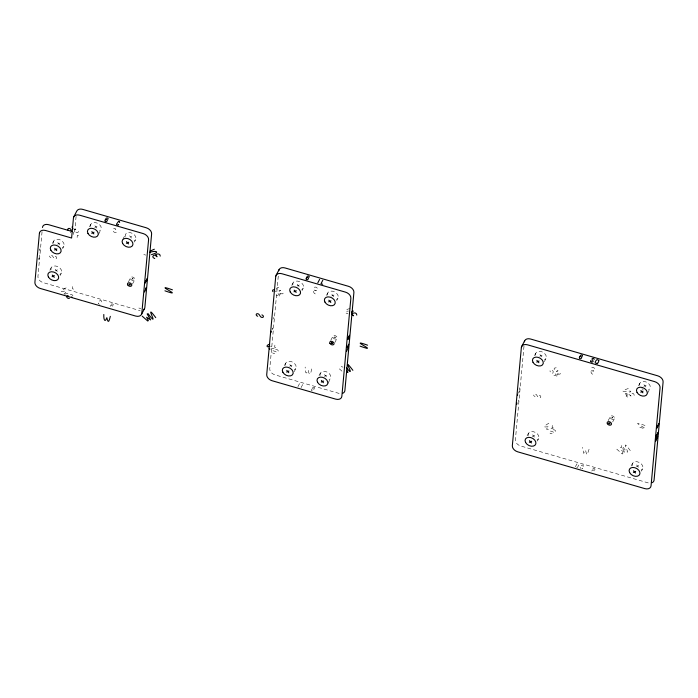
<?xml version="1.0" encoding="UTF-8"?>
<svg xmlns="http://www.w3.org/2000/svg" width="698" height="698" viewBox="0 0 698 698"><rect width="100%" height="100%" fill="white"/><g stroke="black" fill="none" stroke-linecap="round" stroke-linejoin="round"><path stroke-width="0.52" stroke-dasharray="3.49 2.62" d="M42.055 231.745L37.936 276.513A6.134 4.31 27.6 0 0 43.302 282.646L138.666 310.244A6.134 4.31 27.6 0 0 140.176 310.531M76.099 216.38L74.642 232.225L73.342 234.711M72.609 286.555L72.409 288.78L75.297 289.618M77.12 237.512L77.33 235.287L80.218 236.125M278.275 276.103L269.751 368.78A6.134 4.31 27.6 0 0 275.117 374.913L338.696 393.314A6.134 4.31 27.6 0 0 340.205 393.593M274.89 345.1L274.689 347.334L277.577 348.171M279.401 296.065L279.61 293.841L282.498 294.669M523.997 346.121L515.377 439.88A6.134 4.31 27.6 0 0 520.743 446.013L647.892 482.815A6.134 4.31 27.6 0 0 649.402 483.095M552.31 425.396L552.101 427.63L554.989 428.467M556.812 376.362L557.021 374.137L559.909 374.974M621.656 445.472L621.456 447.706L618.568 446.868M626.167 396.438L626.376 394.213L623.48 393.375M98.27 303.473L98.435 303.011L98.357 303.717M575.396 466.77L576.871 463.934L578.668 464.065A1.021 0.698 5.3 0 1 578.93 464.816L577.499 467.381L575.71 467.25M518.291 401.202L518.317 400.102M311.666 368.91C310.697 375.219 308.9 375.655 308.333 370.272C305.96 375.088 305.314 373.29 305.166 367.035M589.077 449.207L587.402 454.258L586.46 453.901L585.622 450.515L583.694 453.368L582.577 447.331M39.655 250.661L39.995 248.898L39.646 249.413M38.8 259.717L39.14 257.981L38.826 258.408M272.49 329.788L272.822 328.051L272.517 328.488M519.19 389.475L519.356 387.739M39.289 255.704L39.498 255.006M52.324 243.532L53.624 241.046M49.863 270.283L51.163 267.788M62.593 248.724L63.893 246.237M60.133 275.474L61.433 272.988M89.457 226.824L90.757 224.337M98.427 234.511L101.027 229.529M122.839 239.353L125.439 234.371M99.421 301.126L100.381 300.445A1.614 1.099 5.3 0 1 101.323 300.725L101.559 301.414L100.311 303.805A0.925 0.628 5.3 0 1 99.509 304.188M134.409 242.058L135.709 239.562M111.113 304.502L111.226 304.276A0.907 0.619 5.3 0 1 112.029 303.9A1.658 1.134 5.3 0 1 112.657 304.031A0.907 0.619 5.3 0 1 113.207 304.851L111.802 307.382M128.441 281.87L130.605 277.725M132.55 283.946L134.714 279.802M272.962 319.178L273.869 317.442M291.738 285.377L293.038 282.882M302.007 290.569L303.307 288.082M284.365 365.612L285.665 363.126M326.42 295.411L327.72 292.924M294.198 371.641L295.935 368.317M336.689 300.602L337.989 298.116M297.915 386.701L299.73 383.219M301.074 387.617L302.897 384.136M330.721 340.423L332.885 336.27M334.831 342.5L336.994 338.356M311.509 389.973L311.954 389.126A0.907 0.619 5.3 0 1 312.748 388.751A1.658 1.134 5.3 0 1 313.376 388.882A0.907 0.619 5.3 0 1 313.934 389.702M312.617 387.861L312.73 387.634A0.907 0.619 5.3 0 1 313.533 387.259A1.658 1.134 5.3 0 1 314.161 387.39A0.907 0.619 5.3 0 1 314.711 388.21L313.027 390.871M319.038 375.655L320.338 373.16M328.008 383.333L330.608 378.36M534.476 355.64L535.776 353.144M544.309 361.66L546.045 358.336M527.095 435.875L528.403 433.388M537.364 441.066L538.664 438.58M581.19 465.601L582.071 465.06A2.085 1.422 5.3 0 1 583.196 465.392C584.479 467.494 578.878 466.185 580.256 468.533M608.133 420.72L610.305 416.575M612.67 421.967L614.406 418.652M592.838 469.082L592.951 468.864A0.907 0.619 5.3 0 1 593.754 468.489A1.658 1.134 5.3 0 1 594.373 468.62A0.907 0.619 5.3 0 1 594.932 469.431L593.527 471.97M638.504 385.75L639.804 383.254M647.474 393.428L650.074 388.454M631.132 465.985L632.432 463.498M641.392 471.185L642.701 468.69M271.382 346.88L270.676 346.06M66.136 287.829C52.315 295.76 72.644 287.105 63.972 294.033M548.864 423.18C541.988 427.324 543.794 427.359 548.794 426.609C543.759 430.788 548.253 429.715 553.139 428.057M519.164 391.055L518.867 392.965L518.291 392.965M78.804 231.527C77.199 234.781 71.562 229.354 75.89 229.066L74.119 229.764M57.602 244.16L59.923 243.122M94.736 227.452L97.057 226.414M55.142 270.911L57.463 269.864M130.57 236.971L131.73 236.448M132.114 279.008L133.213 278.519M278.799 287.463C273.948 287.218 278.572 293.116 280.622 290.42C276.329 290.734 281.922 296.127 283.545 292.881M297.016 286.006L299.337 284.959M331.69 296.039L334.01 295.001M350.064 308.568C346.33 308.917 343.381 312.259 348.468 311.046M334.394 337.562L335.494 337.064M289.635 366.249L291.956 365.202M324.317 376.283L326.638 375.236M539.755 356.268L542.076 355.221M556.21 367.759C551.359 367.514 555.992 373.43 558.042 370.717C553.706 370.943 559.325 376.449 560.956 373.177M628.322 388.489C610.846 394.824 642.919 387.599 625.46 393.934M532.373 436.503L534.694 435.465M643.783 386.378L646.104 385.331M611.806 417.858L612.905 417.36M636.402 466.622L638.722 465.575M64.574 294.198L70.402 292.706M270.868 349L275.727 347.761M317.381 288.178C313.594 284.252 312.242 291.598 316.403 290.752C312.416 287.628 312.783 295.437 316.875 293.753M594.801 368.474C591.005 364.557 589.653 371.894 593.815 371.057C589.836 367.925 590.194 375.742 594.286 374.049M116.339 232.277C112.256 233.952 111.881 226.161 115.877 229.276L113.381 228.115M143.788 254.526L145.716 255.084M346.068 313.079L347.997 313.629M645.004 425.483C622.991 417.805 659.54 434.147 637.501 426.452M138.876 308.019L140.795 308.577M341.156 366.572L343.076 367.131M616.779 449.154L622.276 453.997L622.921 453.587L621.159 450.227L625.216 452.906L621.709 446.938M339.368 368.849L343.128 372.209M643.931 384.703L645.947 387.006M634.212 395.391C634.273 391.281 626.516 393.794 631.001 396.08C630.233 392.285 623.532 395.818 628.741 397.851M611.884 417.072L612.827 418.154M630.294 450.62C617.015 433.004 635.817 464.161 622.546 446.554M539.903 354.593L541.918 356.896M636.559 464.947L638.574 467.241M532.53 434.837L534.537 437.131M331.847 294.373L333.862 296.667M297.165 284.33L299.18 286.634M334.464 336.768L335.415 337.858M324.465 374.608L326.481 376.911M289.792 364.574L291.808 366.869M129.566 235.819L131.582 238.123M94.893 225.786L96.9 228.08M132.184 278.223L133.135 279.305M57.751 242.494L59.766 244.789M55.29 269.236L57.306 271.539M112.43 306.343A0.907 0.619 5.3 0 0 111.872 305.523A1.658 1.134 5.3 0 0 111.252 305.392A0.907 0.619 5.3 0 0 110.45 305.768L110.005 306.614A0.925 0.628 5.3 0 0 110.048 307.094M90.566 226.501A5.75 4.04 27.6 0 1 97.668 223.299A5.75 4.04 27.6 0 1 99.456 230.994M125.239 236.535A5.75 4.04 27.6 0 1 132.35 233.341A5.75 4.04 27.6 0 1 134.129 241.037M50.963 269.952A5.75 4.04 27.6 0 1 58.074 266.758A5.75 4.04 27.6 0 1 59.862 274.454M53.423 243.209A5.75 4.04 27.6 0 1 60.534 240.007A5.75 4.04 27.6 0 1 62.323 247.703M70.585 232.853A1.719 1.204 27.6 0 1 70.524 231.972M73.299 232.155A1.719 1.204 27.6 0 1 73.351 233.786M70.28 294.512A1.719 1.204 27.6 0 1 72.924 295.83M55.186 256.192A1.719 1.204 27.6 0 1 56.433 258.452A1.719 1.204 27.6 0 1 53.65 257.719L52.516 256.035A1.719 1.204 27.6 0 0 49.733 255.302A1.719 1.204 27.6 0 0 50.98 257.553M555.451 373.805A1.719 1.204 27.6 0 1 554.57 375.681A1.719 1.204 27.6 0 1 552.676 373.631L553.156 372.104A1.719 1.204 27.6 0 0 551.263 370.053A1.719 1.204 27.6 0 0 550.382 371.929M553.008 429.863A1.719 1.204 27.6 0 1 555.652 431.181A1.719 1.204 27.6 0 1 553.61 432.193L551.533 431.329A1.719 1.204 27.6 0 0 549.492 432.35A1.719 1.204 27.6 0 0 552.135 433.659M539.318 395.19A1.719 1.204 27.6 0 1 540.566 397.441A1.719 1.204 27.6 0 1 537.783 396.708L536.657 395.024A1.719 1.204 27.6 0 0 533.865 394.291A1.719 1.204 27.6 0 0 535.113 396.543M594.146 470.923A0.907 0.619 5.3 0 0 593.597 470.112A1.658 1.134 5.3 0 0 592.968 469.981A0.907 0.619 5.3 0 0 592.174 470.356L591.73 471.194A0.925 0.628 5.3 0 0 591.974 471.874A1.579 1.082 5.3 0 0 592.279 472.023M528.203 435.552A5.75 4.04 27.6 0 1 535.305 432.35A5.75 4.04 27.6 0 1 537.094 440.045M632.231 465.662A5.75 4.04 27.6 0 1 639.333 462.469A5.75 4.04 27.6 0 1 641.122 470.164M639.612 385.418A5.75 4.04 27.6 0 1 646.714 382.225A5.75 4.04 27.6 0 1 648.503 389.92M643.172 389.484A5.75 4.04 27.6 0 1 641.898 388.69M535.575 355.308A5.75 4.04 27.6 0 1 542.686 352.115A5.75 4.04 27.6 0 1 544.475 359.81M311.465 390.217A0.925 0.628 5.3 0 0 311.753 390.653A1.579 1.082 5.3 0 0 312.338 390.871M327.519 295.088A5.75 4.04 27.6 0 1 334.63 291.886A5.75 4.04 27.6 0 1 336.41 299.582M320.138 375.323A5.75 4.04 27.6 0 1 327.249 372.13A5.75 4.04 27.6 0 1 329.037 379.825M292.846 285.046A5.75 4.04 27.6 0 1 299.948 281.852A5.75 4.04 27.6 0 1 301.737 289.548M285.465 365.29A5.75 4.04 27.6 0 1 292.567 362.096A5.75 4.04 27.6 0 1 294.355 369.783M278.04 293.509A1.719 1.204 27.6 0 1 277.9 295.263A1.719 1.204 27.6 0 1 275.631 294.643M275.675 290.935A1.719 1.204 27.6 0 1 275.745 291.808M275.597 349.567A1.719 1.204 27.6 0 1 278.24 350.876A1.719 1.204 27.6 0 1 276.199 351.897L274.122 351.033A1.719 1.204 27.6 0 0 272.08 352.045A1.719 1.204 27.6 0 0 274.724 353.363M582.333 468.175L581.992 468.69L582.333 468.175M130.709 279.052A2.303 1.614 27.6 0 0 134.461 280.142A2.303 1.614 27.6 0 0 132.812 277.089A2.303 1.614 27.6 0 0 130.709 279.052M610.401 417.901A2.303 1.614 27.6 0 0 614.153 418.992A2.303 1.614 27.6 0 0 612.512 415.938A2.303 1.614 27.6 0 0 610.401 417.901M332.99 337.605A2.303 1.614 27.6 0 0 336.741 338.696A2.303 1.614 27.6 0 0 335.092 335.642A2.303 1.614 27.6 0 0 332.99 337.605"/><path stroke-width="1.05" d="M655.692 441.258C655.553 437.044 660.081 432.865 655.797 440.63M346.548 351.495L348.485 346.679M590.717 361.381L590.927 360.831L590.717 361.381A0.907 0.619 5.3 0 0 591.311 361.957A2.085 1.422 5.3 0 0 592.14 362.14C595.176 361.564 590.089 358.833 592.82 358.344A2.085 1.422 5.3 0 1 593.954 358.667L594.103 359.505M271.182 331.201L271.156 332.292M517.558 394.239L517.523 395.478M110.319 316.351C108.67 323.593 107.928 322.354 106.855 317.66C104.84 323.523 103.54 319.195 103.81 314.466M516.86 402.886L516.843 404.142M656.356 435.5L656.635 434.915L656.129 437.105L657.935 432.594L657.499 434.636M269.184 348.433L269.777 349.262M73.752 216.877L76.789 211.066A6.134 4.31 27.6 0 1 82.678 209.374L146.248 227.775A6.134 4.31 27.6 0 1 151.623 233.909L144.852 307.46A6.134 4.31 27.6 0 1 143.875 309.467M107.963 219.155L108.077 218.936A0.907 0.619 5.3 0 0 107.832 218.256A1.658 1.134 5.3 0 0 107.248 218.038A0.907 0.619 5.3 0 0 106.096 218.361L104.875 220.699L105.119 221.379A1.579 1.082 5.3 0 0 106.052 221.65A0.925 0.628 5.3 0 0 106.855 221.266L107.3 220.428A0.907 0.619 5.3 0 0 107.047 219.748A1.658 1.134 5.3 0 0 106.471 219.53A0.907 0.619 5.3 0 0 105.319 219.853M119.637 222.549L119.55 221.571A1.614 1.099 5.3 0 0 118.608 221.301L116.557 224.075A0.925 0.628 5.3 0 0 116.802 224.765A1.614 1.099 5.3 0 0 117.735 225.035L118.651 224.433L118.355 224.861M146.571 280.701L147.016 278.738L145.271 283.03L146.048 280.448M145.734 289.722L146.222 287.681L144.521 292M141.519 314.37L144.556 308.56M276.033 275.422L279.069 269.611M309.083 277.219L309.197 276.993A0.907 0.619 5.3 0 0 308.952 276.312A1.658 1.134 5.3 0 0 308.368 276.094A0.907 0.619 5.3 0 0 307.216 276.425L305.994 278.755L306.239 279.436A1.579 1.082 5.3 0 0 307.172 279.706A0.925 0.628 5.3 0 0 307.975 279.331L308.42 278.485A0.907 0.619 5.3 0 0 308.167 277.813A1.658 1.134 5.3 0 0 307.591 277.586A0.907 0.619 5.3 0 0 306.439 277.917M317.799 282.847L319.623 279.366M322.79 280.282L320.967 283.763L322.694 284.261M349.017 337.213L349.471 335.249L347.717 339.533L348.494 336.951M349.044 339.28L349.253 338.582M346.889 347.717L348.712 344.236M521.659 346.522L524.695 340.711M582.368 356.224L582.481 355.997A0.907 0.619 5.3 0 0 582.237 355.317A1.658 1.134 5.3 0 0 581.652 355.099A0.907 0.619 5.3 0 0 580.5 355.422L579.279 357.76L579.523 358.44A1.579 1.082 5.3 0 0 580.457 358.711A0.925 0.628 5.3 0 0 581.26 358.336L581.704 357.489A0.907 0.619 5.3 0 0 581.451 356.809A1.658 1.134 5.3 0 0 580.876 356.591A0.907 0.619 5.3 0 0 579.724 356.914M658.284 425.71L658.729 423.756L656.984 428.04L657.76 425.457M269.69 344.123C265.851 345.152 266.348 348.023 269.707 346.313M72.007 227.033L73.054 228.883M54.566 249.971L56.887 248.924M91.7 233.263L94.021 232.216M52.106 276.722L54.427 275.675M126.373 243.297L128.694 242.258M150.122 251.097L154.345 249.203M151.483 254.639C160.837 251.995 155.89 250.294 149.756 252.327M129.078 284.819L130.168 284.322M293.98 291.816L296.301 290.769M328.653 301.85L330.974 300.803M351.426 312.111L353.258 311.221L352.516 310.505M331.358 343.372L332.449 342.875M286.599 372.051L288.92 371.013M321.281 382.094L323.602 381.047M536.718 362.079L539.039 361.032M529.337 442.314L531.658 441.267M640.747 392.189L643.067 391.142M608.769 423.669L609.869 423.171M633.365 472.424L635.686 471.386M351.513 314.074L353.589 315.784C349.087 313.524 356.853 310.968 356.8 315.095M596.755 363.484L597.645 363.728M72.566 231.623L48.633 224.695A6.134 4.31 27.6 0 0 42.447 227.478M367.593 345.187C345.493 337.387 382.181 353.947 360.089 346.156M172.432 289.836C150.34 282.088 187.012 298.57 164.929 290.813M347.089 372.444L347.997 372.287L346.705 370.263M142.226 316.168L147.714 321.01L148.36 320.609L146.606 317.25L150.663 319.92L147.156 313.952M640.895 390.514L642.91 392.817M608.848 422.875L609.79 423.965M536.867 360.404L538.882 362.698M633.522 470.757L635.529 473.052M529.494 440.647L531.501 442.942M328.81 300.175L330.826 302.478M294.128 290.141L296.144 292.445M331.428 342.578L332.379 343.66M352.883 370.324C339.621 352.961 357.646 381.326 346.382 367.689M321.429 380.419L323.444 382.722M286.756 370.385L288.771 372.68M160.235 256.105C160.296 251.995 152.539 254.508 157.024 256.794C156.256 252.999 149.555 256.524 154.764 258.565M126.53 241.63L128.545 243.925M91.848 231.588L93.864 233.891M129.147 284.034L130.098 285.116M155.741 317.642C142.453 299.983 161.317 331.253 147.985 313.577M54.714 248.305L56.73 250.599M52.254 275.047L54.27 277.35M68.23 230.279A1.719 1.204 27.6 0 1 69.111 228.403A1.719 1.204 27.6 0 1 71.004 230.453M71.973 297.051A1.719 1.204 27.6 0 1 71.432 297.025M69.407 298.308A1.719 1.204 27.6 0 1 66.842 297.226A1.719 1.204 27.6 0 1 68.256 295.804M524.39 341.811A6.134 4.31 27.6 0 1 530.585 339.027L657.734 375.829A6.134 4.31 27.6 0 1 663.1 381.954L654.078 480.032A6.134 4.31 27.6 0 1 652.098 482.693M342.901 393.192A6.134 4.31 27.6 0 0 344.882 390.531L353.903 292.462A6.134 4.31 27.6 0 0 348.529 286.328L284.959 267.927A6.134 4.31 27.6 0 0 278.764 270.711M272.962 291.633A1.719 1.204 27.6 0 1 272.761 290.141A1.719 1.204 27.6 0 1 274.401 289.871M261.907 314.894A1.719 1.204 27.6 0 1 263.155 317.145A1.719 1.204 27.6 0 1 260.371 316.412L259.237 314.728A1.719 1.204 27.6 0 0 256.454 313.995A1.719 1.204 27.6 0 0 257.702 316.246M39.411 233.289L34.9 282.324A6.134 4.31 27.6 0 0 40.266 288.457L135.63 316.054A6.134 4.31 27.6 0 0 141.816 313.271L148.587 239.719A6.134 4.31 27.6 0 0 143.212 233.586L79.642 215.185A6.134 4.31 27.6 0 0 73.447 217.968L71.606 238.027L45.597 230.506A6.134 4.31 27.6 0 0 39.411 233.289M275.727 276.521L266.715 374.59A6.134 4.31 27.6 0 0 272.08 380.724L335.659 399.125A6.134 4.31 27.6 0 0 341.846 396.342L350.867 298.264A6.134 4.31 27.6 0 0 345.493 292.139L281.922 273.738A6.134 4.31 27.6 0 0 275.727 276.521M521.354 347.621L512.341 445.69A6.134 4.31 27.6 0 0 517.707 451.824L644.856 488.626A6.134 4.31 27.6 0 0 651.042 485.843L660.064 387.765A6.134 4.31 27.6 0 0 654.698 381.64L527.548 344.829A6.134 4.31 27.6 0 0 521.354 347.621M598.805 360.447C599.041 364.932 592.445 363.867 596.493 360.063A1.021 0.698 5.3 0 1 597.366 359.644L598.805 360.447M127.673 284.863A2.303 1.614 27.6 0 0 131.425 285.953A2.303 1.614 27.6 0 0 129.776 282.899A2.303 1.614 27.6 0 0 127.673 284.863M87.974 233.472A5.75 4.04 27.6 0 0 97.362 236.186A5.75 4.04 27.6 0 0 93.244 228.56A5.75 4.04 27.6 0 0 87.974 233.472M122.647 243.506A5.75 4.04 27.6 0 0 132.035 246.228A5.75 4.04 27.6 0 0 127.917 238.603A5.75 4.04 27.6 0 0 122.647 243.506M48.38 276.931A5.75 4.04 27.6 0 0 57.76 279.645A5.75 4.04 27.6 0 0 53.65 272.019A5.75 4.04 27.6 0 0 48.38 276.931M50.841 250.181A5.75 4.04 27.6 0 0 60.22 252.894A5.75 4.04 27.6 0 0 56.11 245.268A5.75 4.04 27.6 0 0 50.841 250.181M607.365 423.712A2.303 1.614 27.6 0 0 611.116 424.803A2.303 1.614 27.6 0 0 609.476 421.749A2.303 1.614 27.6 0 0 607.365 423.712M525.611 442.523A5.75 4.04 27.6 0 0 535 445.237A5.75 4.04 27.6 0 0 530.881 437.611A5.75 4.04 27.6 0 0 525.611 442.523M629.64 472.633A5.75 4.04 27.6 0 0 639.028 475.355A5.75 4.04 27.6 0 0 634.91 467.73A5.75 4.04 27.6 0 0 629.64 472.633M637.021 392.398A5.75 4.04 27.6 0 0 646.409 395.112A5.75 4.04 27.6 0 0 642.291 387.486A5.75 4.04 27.6 0 0 637.021 392.398M532.993 362.279A5.75 4.04 27.6 0 0 542.372 365.002A5.75 4.04 27.6 0 0 538.263 357.376A5.75 4.04 27.6 0 0 532.993 362.279M329.953 343.416A2.303 1.614 27.6 0 0 333.705 344.498A2.303 1.614 27.6 0 0 332.056 341.453A2.303 1.614 27.6 0 0 329.953 343.416M324.928 302.06A5.75 4.04 27.6 0 0 334.316 304.773A5.75 4.04 27.6 0 0 330.198 297.147A5.75 4.04 27.6 0 0 324.928 302.06M317.555 382.303A5.75 4.04 27.6 0 0 326.934 385.017A5.75 4.04 27.6 0 0 322.825 377.391A5.75 4.04 27.6 0 0 317.555 382.303M290.255 292.026A5.75 4.04 27.6 0 0 299.643 294.739A5.75 4.04 27.6 0 0 295.524 287.114A5.75 4.04 27.6 0 0 290.255 292.026M282.873 372.261A5.75 4.04 27.6 0 0 292.261 374.983A5.75 4.04 27.6 0 0 288.143 367.349A5.75 4.04 27.6 0 0 282.873 372.261"/></g></svg>
